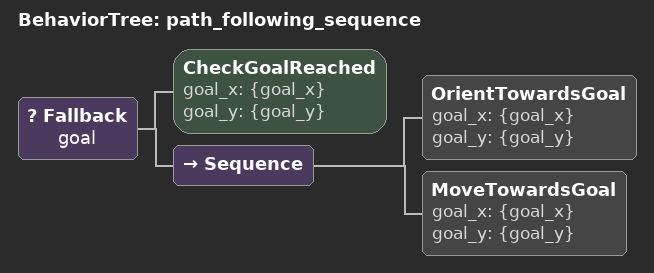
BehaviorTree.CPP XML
<root BTCPP_format="4">

  <BehaviorTree ID="path_following_sequence">
      <Fallback name="goal">
        <CheckGoalReached goal_x="{goal_x}" goal_y="{goal_y}"/>
        <Sequence>
          <OrientTowardsGoal goal_x="{goal_x}" goal_y="{goal_y}"/>
          <MoveTowardsGoal goal_x="{goal_x}" goal_y="{goal_y}"/>
        </Sequence>
      </Fallback>
  </BehaviorTree>
</root>
